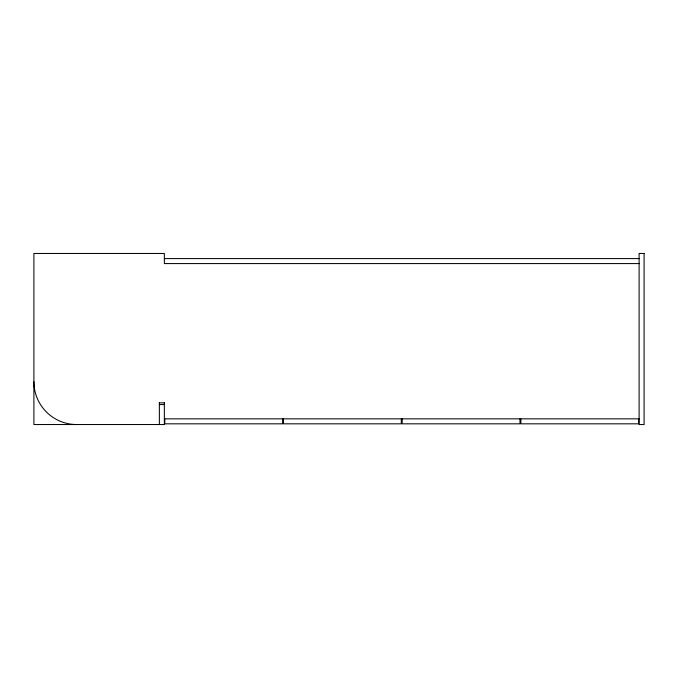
<?xml version="1.0" encoding="UTF-8"?>
<svg xmlns="http://www.w3.org/2000/svg" width="678" height="678" viewBox="0 0 678 678"><rect width="100%" height="100%" fill="white"/><g stroke="black" fill="none" stroke-linecap="round" stroke-linejoin="round"><path stroke-width="1.02" d="M164.356 258.589L639.108 258.589M639.108 263.581L164.356 263.581L164.356 253.462L33.9 253.462L33.9 424.538L164.356 424.538L164.356 402.469M159.364 402.868L164.356 402.868M159.364 404.58L164.356 404.58M164.356 418.843L639.108 418.843M638.684 418.843L638.684 423.826L520.848 423.826L520.848 418.843M519.992 418.843L519.992 423.826L402.156 423.826L402.156 418.843M401.3 418.843L401.3 423.826L283.472 423.826L283.472 418.843M282.616 418.843L282.616 423.826L164.779 423.826L164.779 418.843M159.364 402.469L159.364 424.538M76.673 424.538A42.773 42.773 0 0 1 33.9 381.773M644.1 253.462L639.108 253.462L639.108 424.538L644.1 424.538L644.1 253.462"/></g></svg>
